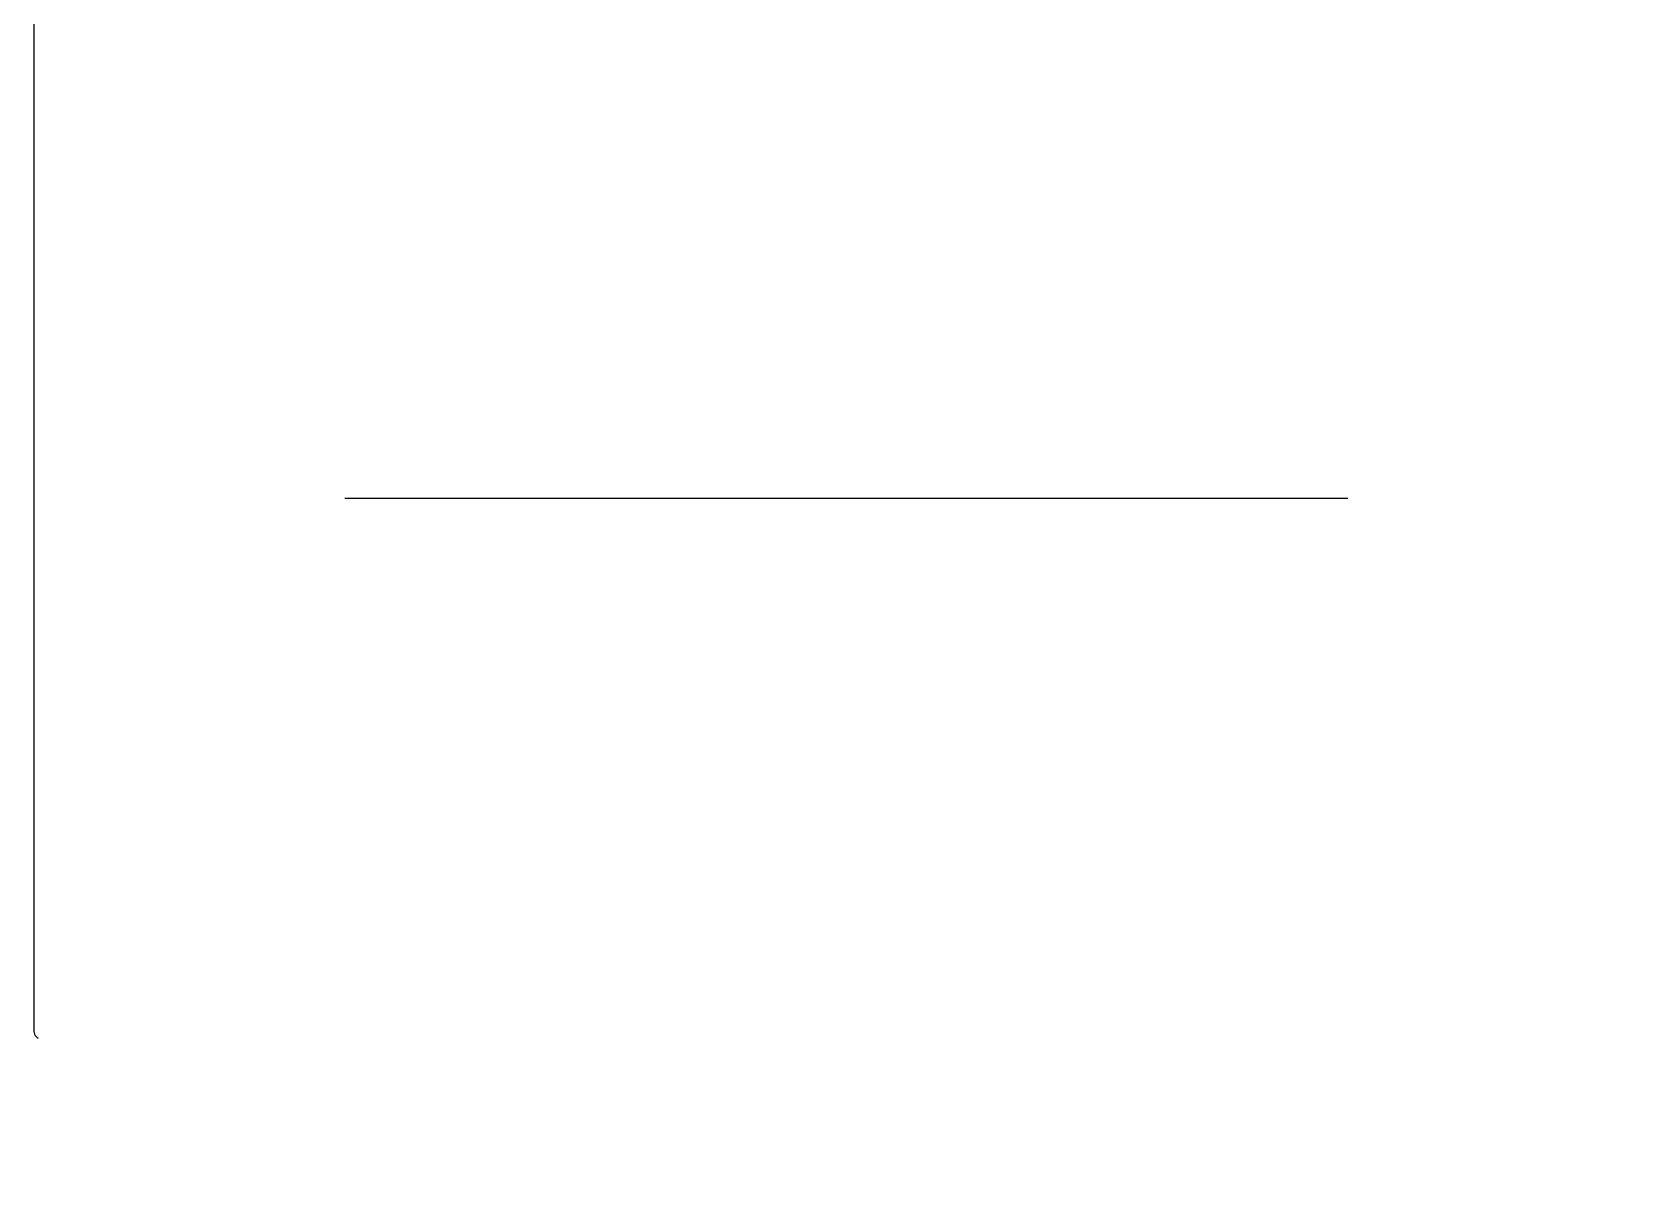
# Model space of a CAD drawing. Header units: millimetres. Extents: x 52750 to 60546, y 22244 to 27516.
# Drawn here: x 59615 to 60514, y 22244 to 22891 of the extents above; entities that cross this region are included whole.
import ezdxf

# ---------------------------------------------------------------- set-up
doc = ezdxf.new("R2010")
doc.units = ezdxf.units.MM

# ---------------------------------------------------------------- blocks, each defined once
blk = doc.blocks.new('Clinicians and patient chairs 27_dwgmodels.com')
at = {"color": 0}
for points in [[(-370.96, -189.71, 0, 0, 0), (-370.96, -339.2, 6.75, 6.75, 0)], [(-298.59, -191.16, 0, 0, 0), (-297.77, -532.73, 6.75, 6.75, 0)], [(-295.48, -191.16, 0, 0, 0), (-294.62, -532.73, 6.75, 6.75, 0)], [(-296.26, -532.74, 0, 0, 0), (-297.1, -192.54, 6.75, 6.75, 0)], [(-376.96, -330.11, 0, 0, 0), (-377.37, -242.14, 6.75, 6.75, 0)], [(374.97, -713.14, 0, 0, 0), (374.97, -241.81, 6.75, 6.75, 0)], [(-269.91, -247.98, 0, 0, 0), (-280.07, -349.88, 6.75, 6.75, 0)], [(-267.5, -246.75, 0, 0, 0), (-277.7, -348.93, 6.75, 6.75, 0)], [(-266.57, -249.25, 0, 0, 0), (-276.95, -351.34, 6.75, 6.75, 0)], [(281.39, -351.34, 0, 0, 0), (271.01, -249.25, 6.75, 6.75, 0)], [(271.94, -246.75, 0, 0, 0), (282.15, -348.93, 6.75, 6.75, 0)], [(284.51, -349.88, 0, 0, 0), (274.35, -247.98, 6.75, 6.75, 0)], [(-290.93, -258.66, 0, 0, 0), (-291.14, -333.37, 6.75, 6.75, 0)], [(-370.96, -278.69, 0, 0, 0), (-370.96, -328.54, 6.75, 6.75, 0)], [(-362.96, -303.67, 0, 0, 0), (-362.96, -339.2, 6.75, 6.75, 0)], [(-314.7, -303.67, 0, 0, 0), (-314.7, -362.54, 6.75, 6.75, 0)], [(-314.7, -303.67, 0, 0, 0), (-314.7, -362.54, 6.75, 6.75, 0)], [(292.73, -313.24, 0, 0, 0), (292.6, -319.85, 6.75, 6.75, 0)], [(-426.61, -321.44, 0, 0, 0), (-425.78, -320.01, 6.75, 6.75, 0)], [(-426.5, -321.25, 0, 0, 0), (-426.61, -321.44, 6.75, 6.75, 0)], [(-425.78, -322.86, 0, 0, 0), (-426.61, -321.44, 6.75, 6.75, 0)], [(-425.78, -322.87, 0, 0, 0), (-426.61, -321.44, 6.75, 6.75, 0)], [(-426.01, -322.47, 0, 0, 0), (-425.99, -322.51, 6.75, 6.75, 0)], [(-425.78, -320.01, 0, 0, 0), (-423.12, -320.01, 6.75, 6.75, 0)], [(-425.78, -322.87, 0, 0, 0), (-423.12, -322.87, 6.75, 6.75, 0)], [(-423.12, -320.01, 0, 0, 0), (-416.52, -320.01, 6.75, 6.75, 0)], [(-423.12, -322.87, 0, 0, 0), (-416.52, -322.87, 6.75, 6.75, 0)], [(-416.52, -320.01, 0, 0, 0), (-409.93, -320.01, 6.75, 6.75, 0)], [(-416.52, -322.87, 0, 0, 0), (-409.93, -322.87, 6.75, 6.75, 0)], [(-409.93, -320.01, 0, 0, 0), (-407.26, -320.01, 6.75, 6.75, 0)], [(-409.93, -322.87, 0, 0, 0), (-407.26, -322.87, 6.75, 6.75, 0)], [(-406.44, -321.44, 0, 0, 0), (-407.26, -320.01, 6.75, 6.75, 0)], [(-407.26, -322.87, 0, 0, 0), (-406.44, -321.44, 6.75, 6.75, 0)], [(292.43, -325.3, 0, 0, 0), (292.43, -330.11, 6.75, 6.75, 0)], [(292.6, -319.82, 0, 0, 0), (292.43, -325.29, 6.75, 6.75, 0)], [(-376.96, -330.11, 0, 0, 0), (-376.92, -362.54, 6.75, 6.75, 0)], [(-370.96, -328.54, 0, 0, 0), (-370.96, -329.59, 6.75, 6.75, 0)], [(-370.96, -329.59, 0, 0, 0), (-370.96, -329.91, 6.75, 6.75, 0)], [(-370.96, -329.91, 0, 0, 0), (-370.96, -339.2, 6.75, 6.75, 0)], [(-290.36, -342.5, 0, 0, 0), (-291.14, -333.37, 6.75, 6.75, 0)], [(292.43, -330.08, 0, 0, 0), (292.43, -368.83, 6.75, 6.75, 0)], [(292.43, -330.11, 0, 0, 0), (292.43, -341.94, 6.75, 6.75, 0)], [(-371.09, -339.2, 0, 0, 0), (-376.58, -339.2, 6.75, 6.75, 0)], [(-376.58, -362.54, 0, 0, 0), (-376.58, -339.2, 6.75, 6.75, 0)], [(-376.58, -339.2, 0, 0, 0), (-376.58, -362.54, 6.75, 6.75, 0)], [(-376.58, -339.2, 0, 0, 0), (-376.58, -362.54, 6.75, 6.75, 0)], [(-374.84, -339.2, 0, 0, 0), (-376.58, -339.2, 6.75, 6.75, 0)], [(-371.09, -339.2, 0, 0, 0), (-374.84, -339.2, 6.75, 6.75, 0)], [(-374.84, -339.2, 0, 0, 0), (-371.09, -339.2, 6.75, 6.75, 0)], [(-367.2, -339.2, 0, 0, 0), (-371.09, -339.2, 6.75, 6.75, 0)], [(-371.09, -339.2, 0, 0, 0), (-371.09, -362.54, 6.75, 6.75, 0)], [(-362.96, -339.2, 0, 0, 0), (-371.09, -339.2, 6.75, 6.75, 0)], [(-368.43, -339.2, 0, 0, 0), (-370.02, -339.2, 6.75, 6.75, 0)], [(-368.43, -339.2, 0, 0, 0), (-367.2, -339.2, 6.75, 6.75, 0)], [(-364.97, -339.2, 0, 0, 0), (-367.2, -339.2, 6.75, 6.75, 0)], [(-364.97, -339.2, 0, 0, 0), (-362.96, -339.2, 6.75, 6.75, 0)], [(-290.36, -342.5, 0, 0, 0), (-290.24, -343.91, 6.75, 6.75, 0)], [(-290.24, -343.91, 0, 0, 0), (-289.5, -352.96, 6.75, 6.75, 0)], [(292.43, -343.2, 0, 0, 0), (292.43, -341.94, 6.75, 6.75, 0)], [(292.43, -343.2, 0, 0, 0), (292.43, -344.97, 6.75, 6.75, 0)], [(-289.5, -352.96, 0, 0, 0), (-289.4, -354.38, 6.75, 6.75, 0)], [(-280.07, -349.88, 0, 0, 0), (-281.71, -366.56, 6.75, 6.75, 0)], [(-279.3, -365.33, 0, 0, 0), (-277.7, -348.93, 6.75, 6.75, 0)], [(-276.95, -351.34, 0, 0, 0), (-278.59, -367.79, 6.75, 6.75, 0)], [(283.05, -367.97, 0, 0, 0), (281.39, -351.34, 6.75, 6.75, 0)], [(283.78, -365.68, 0, 0, 0), (282.15, -348.93, 6.75, 6.75, 0)], [(286.15, -366.51, 0, 0, 0), (284.51, -349.88, 6.75, 6.75, 0)], [(-402.29, -362.94, 0, 0, 0), (-402.29, -369.28, 6.75, 6.75, 0)], [(-402.29, -362.54, 0, 0, 0), (-379.31, -362.54, 6.75, 6.75, 0)], [(-402.29, -362.94, 0, 0, 0), (-402.29, -362.54, 6.75, 6.75, 0)], [(-371.09, -362.54, 0, 0, 0), (-379.31, -362.54, 6.75, 6.75, 0)], [(-371.09, -362.54, 0, 0, 0), (-376.88, -362.54, 6.75, 6.75, 0)], [(-376.58, -362.54, 0, 0, 0), (-371.09, -362.54, 6.75, 6.75, 0)], [(-374.84, -362.54, 0, 0, 0), (-376.58, -362.54, 6.75, 6.75, 0)], [(-371.09, -362.54, 0, 0, 0), (-374.84, -362.54, 6.75, 6.75, 0)], [(-362.96, -362.54, 0, 0, 0), (-371.09, -362.54, 6.75, 6.75, 0)], [(-367.2, -362.54, 0, 0, 0), (-371.09, -362.54, 6.75, 6.75, 0)], [(-371.09, -684.22, 0, 0, 0), (-371.09, -362.54, 6.75, 6.75, 0)], [(-371.09, -684.22, 0, 0, 0), (-371.09, -362.54, 6.75, 6.75, 0)], [(-370.96, -362.54, 0, 0, 0), (-370.96, -532.73, 6.75, 6.75, 0)], [(-370.96, -362.54, 0, 0, 0), (-370.96, -368.67, 6.75, 6.75, 0)], [(-354.26, -362.54, 0, 0, 0), (-362.96, -362.54, 6.75, 6.75, 0)], [(-362.07, -362.54, 0, 0, 0), (-362.07, -522.89, 6.75, 6.75, 0)], [(-362.07, -362.54, 0, 0, 0), (-362.07, -532.73, 6.75, 6.75, 0)], [(-354.26, -684.22, 0, 0, 0), (-354.26, -362.54, 6.75, 6.75, 0)], [(-354.26, -684.22, 0, 0, 0), (-354.26, -362.54, 6.75, 6.75, 0)], [(-314.7, -684.22, 0, 0, 0), (-314.7, -362.54, 6.75, 6.75, 0)], [(-314.7, -684.22, 0, 0, 0), (-314.7, -362.54, 6.75, 6.75, 0)], [(-289.1, -354.86, 0, 0, 0), (-289.4, -354.38, 6.75, 6.75, 0)], [(-288.65, -355.56, 0, 0, 0), (-289.1, -354.86, 6.75, 6.75, 0)], [(-288.65, -355.56, 0, 0, 0), (-288.64, -532.73, 6.75, 6.75, 0)], [(-288.65, -363.03, 0, 0, 0), (-288.65, -393.94, 6.75, 6.75, 0)], [(-288.65, -363.03, 0, 0, 0), (-288.1, -363.38, 6.75, 6.75, 0)], [(292.42, -355.84, 0, 0, 0), (292.32, -355.99, 6.75, 6.75, 0)], [(292.32, -548.36, 0, 0, 0), (292.32, -355.99, 6.75, 6.75, 0)], [(292.32, -358.83, 0, 0, 0), (292.32, -355.99, 6.75, 6.75, 0)], [(292.32, -362.63, 0, 0, 0), (292.32, -358.83, 6.75, 6.75, 0)], [(292.32, -363.24, 0, 0, 0), (292.32, -362.63, 6.75, 6.75, 0)], [(-402.3, -373.87, 0, 0, 0), (-402.29, -369.28, 6.75, 6.75, 0)], [(-370.98, -368.68, 0, 0, 0), (-370.96, -374.22, 6.75, 6.75, 0)], [(-370.96, -374.28, 0, 0, 0), (-370.96, -368.67, 6.75, 6.75, 0)], [(-287.57, -363.46, 0, 0, 0), (-288.1, -363.38, 6.75, 6.75, 0)], [(-287.57, -363.46, 0, 0, 0), (-286.97, -363.55, 6.75, 6.75, 0)], [(-284.07, -365.13, 0, 0, 0), (-286.97, -363.55, 6.75, 6.75, 0)], [(-284.07, -365.13, 0, 0, 0), (-283.6, -365.39, 6.75, 6.75, 0)], [(-283.6, -365.39, 0, 0, 0), (-282.47, -365.98, 6.75, 6.75, 0)], [(-282.47, -365.98, 0, 0, 0), (-281.71, -366.56, 6.75, 6.75, 0)], [(-281.7, -366.56, 0, 0, 0), (-281.71, -366.56, 6.75, 6.75, 0)], [(-281.7, -366.56, 0, 0, 0), (-281.2, -366.42, 6.75, 6.75, 0)], [(-281.2, -366.42, 0, 0, 0), (-280.83, -366.3, 6.75, 6.75, 0)], [(-280.77, -366.28, 0, 0, 0), (-280.83, -366.3, 6.75, 6.75, 0)], [(-280.74, -455.52, 0, 0, 0), (-280.77, -366.02, 6.75, 6.75, 0)], [(-280.75, -366.27, 0, 0, 0), (-280.77, -366.28, 6.75, 6.75, 0)], [(-280.75, -366.27, 0, 0, 0), (-279.77, -365.61, 6.75, 6.75, 0)], [(-279.77, -365.61, 0, 0, 0), (-279.45, -365.39, 6.75, 6.75, 0)], [(-279.45, -365.39, 0, 0, 0), (-279.3, -365.33, 6.75, 6.75, 0)], [(-279.45, -365.39, 0, 0, 0), (-279.45, -455.32, 6.75, 6.75, 0)], [(-279.29, -365.39, 0, 0, 0), (-279.3, -365.33, 6.75, 6.75, 0)], [(-279.29, -365.39, 0, 0, 0), (-278.59, -367.79, 6.75, 6.75, 0)], [(-253.66, -367.79, 0, 0, 0), (-278.59, -367.79, 6.75, 6.75, 0)], [(-244.82, -367.79, 0, 0, 0), (-253.66, -367.79, 6.75, 6.75, 0)], [(-244.82, -367.79, 0, 0, 0), (-244.16, -367.79, 6.75, 6.75, 0)], [(-244.16, -367.79, 0, 0, 0), (-244.13, -367.79, 6.75, 6.75, 0)], [(115.29, -367.79, 0, 0, 0), (-244.13, -367.79, 6.75, 6.75, 0)], [(238.59, -367.79, 0, 0, 0), (115.29, -367.79, 6.75, 6.75, 0)], [(238.59, -367.79, 0, 0, 0), (247.76, -367.79, 6.75, 6.75, 0)], [(247.76, -367.79, 0, 0, 0), (248.45, -367.79, 6.75, 6.75, 0)], [(249.14, -367.79, 0, 0, 0), (248.45, -367.79, 6.75, 6.75, 0)], [(249.14, -367.79, 0, 0, 0), (257.08, -367.79, 6.75, 6.75, 0)], [(257.08, -367.79, 0, 0, 0), (282.37, -367.79, 6.75, 6.75, 0)], [(282.37, -455.32, 0, 0, 0), (282.37, -367.79, 6.75, 6.75, 0)], [(282.37, -367.79, 0, 0, 0), (283.05, -367.97, 6.75, 6.75, 0)], [(283.05, -367.95, 0, 0, 0), (283.05, -367.97, 6.75, 6.75, 0)], [(283.05, -367.95, 0, 0, 0), (283.37, -366.98, 6.75, 6.75, 0)], [(283.37, -366.98, 0, 0, 0), (283.71, -365.93, 6.75, 6.75, 0)], [(283.68, -455.52, 0, 0, 0), (283.71, -366.21, 6.75, 6.75, 0)], [(283.71, -365.93, 0, 0, 0), (283.78, -365.68, 6.75, 6.75, 0)], [(283.79, -365.68, 0, 0, 0), (283.78, -365.68, 6.75, 6.75, 0)], [(283.79, -365.68, 0, 0, 0), (284.97, -366.01, 6.75, 6.75, 0)], [(284.97, -366.01, 0, 0, 0), (285.4, -366.14, 6.75, 6.75, 0)], [(285.37, -455.32, 0, 0, 0), (285.4, -366.02, 6.75, 6.75, 0)], [(285.4, -366.14, 0, 0, 0), (286.15, -366.52, 6.75, 6.75, 0)], [(286.15, -366.52, 0, 0, 0), (286.76, -366.18, 6.75, 6.75, 0)], [(286.76, -366.18, 0, 0, 0), (287.52, -365.75, 6.75, 6.75, 0)], [(290.68, -363.97, 0, 0, 0), (287.52, -365.75, 6.75, 6.75, 0)], [(291.02, -363.96, 0, 0, 0), (290.68, -363.97, 6.75, 6.75, 0)], [(291.02, -363.96, 0, 0, 0), (291.46, -363.95, 6.75, 6.75, 0)], [(291.46, -363.95, 0, 0, 0), (291.62, -363.93, 6.75, 6.75, 0)], [(292.32, -363.46, 0, 0, 0), (291.62, -363.93, 6.75, 6.75, 0)], [(292.32, -363.46, 0, 0, 0), (292.32, -363.24, 6.75, 6.75, 0)], [(292.32, -395.5, 0, 0, 0), (292.32, -363.46, 6.75, 6.75, 0)], [(292.42, -397.33, 0, 0, 0), (292.43, -368.93, 6.75, 6.75, 0)], [(-402.3, -373.87, 0, 0, 0), (-402.29, -397.69, 6.75, 6.75, 0)], [(-370.96, -374.22, 0, 0, 0), (-370.96, -374.28, 6.75, 6.75, 0)], [(-370.96, -374.28, 0, 0, 0), (-370.96, -397.07, 6.75, 6.75, 0)], [(-402.29, -410.38, 0, 0, 0), (-402.29, -397.69, 6.75, 6.75, 0)], [(-370.96, -397.07, 0, 0, 0), (-370.96, -515.45, 6.75, 6.75, 0)], [(292.32, -455.32, 0, 0, 0), (292.32, -395.5, 6.75, 6.75, 0)], [(292.43, -713.14, 0, 0, 0), (292.42, -397.33, 6.75, 6.75, 0)], [(292.42, -397.33, 0, 0, 0), (292.42, -397.34, 6.75, 6.75, 0)], [(292.42, -397.34, 0, 0, 0), (292.42, -398.2, 6.75, 6.75, 0)], [(-402.31, -684.22, 0, 0, 0), (-402.29, -410.38, 6.75, 6.75, 0)], [(-280.74, -455.52, 0, 0, 0), (-280.7, -601.46, 6.75, 6.75, 0)], [(-279.45, -601.33, 0, 0, 0), (-279.45, -455.32, 6.75, 6.75, 0)], [(282.37, -601.33, 0, 0, 0), (282.37, -455.32, 6.75, 6.75, 0)], [(283.68, -455.52, 0, 0, 0), (283.64, -601.46, 6.75, 6.75, 0)], [(285.34, -601.33, 0, 0, 0), (285.37, -455.32, 6.75, 6.75, 0)], [(292.32, -528.23, 0, 0, 0), (292.32, -455.32, 6.75, 6.75, 0)], [(-288.64, -502.38, 0, 0, 0), (-288.64, -530.04, 6.75, 6.75, 0)], [(-370.96, -515.45, 0, 0, 0), (-371.09, -515.45, 6.75, 6.75, 0)], [(-370.96, -515.45, 0, 0, 0), (-370.96, -517.84, 6.75, 6.75, 0)], [(-370.96, -519.46, 0, 0, 0), (-370.96, -517.84, 6.75, 6.75, 0)], [(-370.96, -521.25, 0, 0, 0), (-370.96, -519.46, 6.75, 6.75, 0)], [(-370.96, -521.25, 0, 0, 0), (-370.96, -521.82, 6.75, 6.75, 0)], [(-370.96, -522.89, 0, 0, 0), (-370.96, -521.82, 6.75, 6.75, 0)], [(-370.96, -523.53, 0, 0, 0), (-370.96, -522.89, 6.75, 6.75, 0)], [(-370.96, -526.7, 0, 0, 0), (-370.96, -523.53, 6.75, 6.75, 0)], [(-370.96, -526.7, 0, 0, 0), (-370.96, -532.58, 6.75, 6.75, 0)], [(-370.96, -532.58, 0, 0, 0), (-370.96, -532.73, 6.75, 6.75, 0)], [(-370.96, -651.35, 0, 0, 0), (-370.96, -532.73, 6.75, 6.75, 0)], [(-370.96, -540.54, 0, 0, 0), (-370.96, -532.73, 6.75, 6.75, 0)], [(-362.07, -651.35, 0, 0, 0), (-362.07, -532.73, 6.75, 6.75, 0)], [(-297.77, -651.35, 0, 0, 0), (-297.77, -532.73, 6.75, 6.75, 0)], [(-296.26, -650.89, 0, 0, 0), (-296.26, -532.74, 6.75, 6.75, 0)], [(-294.62, -651.35, 0, 0, 0), (-294.62, -532.73, 6.75, 6.75, 0)], [(-288.64, -530.04, 0, 0, 0), (-288.64, -532.73, 6.75, 6.75, 0)], [(-288.64, -553.1, 0, 0, 0), (-288.64, -532.73, 6.75, 6.75, 0)], [(-288.64, -535.37, 0, 0, 0), (-288.64, -532.73, 6.75, 6.75, 0)], [(292.32, -548.36, 0, 0, 0), (292.32, -528.23, 6.75, 6.75, 0)], [(-370.96, -540.54, 0, 0, 0), (-370.96, -540.85, 6.75, 6.75, 0)], [(-370.96, -540.85, 0, 0, 0), (-370.96, -587.61, 6.75, 6.75, 0)], [(-288.64, -535.37, 0, 0, 0), (-288.64, -553.1, 6.75, 6.75, 0)], [(292.42, -553.4, 0, 0, 0), (292.32, -548.36, 6.75, 6.75, 0)], [(-288.86, -563.6, 0, 0, 0), (-288.64, -553.1, 6.75, 6.75, 0)], [(-288.86, -563.6, 0, 0, 0), (-289.49, -593.44, 6.75, 6.75, 0)], [(-370.96, -587.61, 0, 0, 0), (-370.96, -642.45, 6.75, 6.75, 0)], [(-289.81, -601.33, 0, 0, 0), (-289.49, -593.44, 6.75, 6.75, 0)], [(-290.24, -621.85, 0, 0, 0), (-289.81, -601.33, 6.75, 6.75, 0)], [(-280.67, -746.07, 0, 0, 0), (-280.7, -601.46, 6.75, 6.75, 0)], [(-279.45, -601.33, 0, 0, 0), (-279.45, -746.01, 6.75, 6.75, 0)], [(282.37, -713.14, 0, 0, 0), (282.37, -601.33, 6.75, 6.75, 0)], [(283.64, -601.46, 0, 0, 0), (283.63, -713.14, 6.75, 6.75, 0)], [(285.32, -713.14, 0, 0, 0), (285.34, -601.33, 6.75, 6.75, 0)], [(292.32, -601.33, 0, 0, 0), (292.32, -673.58, 6.75, 6.75, 0)], [(-290.24, -621.85, 0, 0, 0), (-290.24, -746.01, 6.75, 6.75, 0)], [(-370.96, -642.45, 0, 0, 0), (-370.96, -651.35, 6.75, 6.75, 0)], [(-370.96, -684.22, 0, 0, 0), (-370.96, -651.35, 6.75, 6.75, 0)], [(-370.96, -652.14, 0, 0, 0), (-370.96, -651.35, 6.75, 6.75, 0)], [(-370.96, -656.98, 0, 0, 0), (-370.96, -652.14, 6.75, 6.75, 0)], [(-370.96, -656.98, 0, 0, 0), (-370.96, -659.76, 6.75, 6.75, 0)], [(-370.96, -659.76, 0, 0, 0), (-370.96, -660.4, 6.75, 6.75, 0)], [(-362.07, -684.22, 0, 0, 0), (-362.07, -651.35, 6.75, 6.75, 0)], [(-297.77, -651.35, 0, 0, 0), (-298.59, -855.44, 6.75, 6.75, 0)], [(-297.1, -854.17, 0, 0, 0), (-296.26, -650.89, 6.75, 6.75, 0)], [(-294.62, -651.35, 0, 0, 0), (-295.48, -855.44, 6.75, 6.75, 0)], [(-371.09, -667.85, 0, 0, 0), (-370.96, -667.85, 6.75, 6.75, 0)], [(-370.96, -667.85, 0, 0, 0), (-371.09, -667.85, 6.75, 6.75, 0)], [(-370.96, -660.4, 0, 0, 0), (-370.96, -661.25, 6.75, 6.75, 0)], [(-370.96, -662.09, 0, 0, 0), (-370.96, -661.25, 6.75, 6.75, 0)], [(-370.96, -662.09, 0, 0, 0), (-370.96, -664.42, 6.75, 6.75, 0)], [(-370.96, -664.42, 0, 0, 0), (-370.96, -665.45, 6.75, 6.75, 0)], [(-370.96, -667.85, 0, 0, 0), (-370.96, -665.45, 6.75, 6.75, 0)], [(-370.96, -684.22, 0, 0, 0), (-370.96, -667.85, 6.75, 6.75, 0)], [(-362.07, -684.22, 0, 0, 0), (-362.07, -660.4, 6.75, 6.75, 0)], [(-402.31, -684.22, 0, 0, 0), (-379.31, -684.22, 6.75, 6.75, 0)], [(-371.09, -684.22, 0, 0, 0), (-379.31, -684.22, 6.75, 6.75, 0)], [(-377.14, -827.14, 0, 0, 0), (-377.05, -684.22, 6.75, 6.75, 0)], [(-371.09, -684.22, 0, 0, 0), (-377.05, -684.22, 6.75, 6.75, 0)], [(-376.58, -707.56, 0, 0, 0), (-376.58, -684.22, 6.75, 6.75, 0)], [(-374.84, -684.22, 0, 0, 0), (-376.58, -684.22, 6.75, 6.75, 0)], [(-376.58, -684.22, 0, 0, 0), (-371.09, -684.22, 6.75, 6.75, 0)], [(-374.84, -684.22, 0, 0, 0), (-371.09, -684.22, 6.75, 6.75, 0)], [(-362.96, -684.22, 0, 0, 0), (-371.09, -684.22, 6.75, 6.75, 0)], [(-362.96, -684.22, 0, 0, 0), (-371.09, -684.22, 6.75, 6.75, 0)], [(-371.09, -707.56, 0, 0, 0), (-371.09, -684.22, 6.75, 6.75, 0)], [(-362.96, -684.22, 0, 0, 0), (-354.26, -684.22, 6.75, 6.75, 0)], [(-362.96, -684.22, 0, 0, 0), (-354.26, -684.22, 6.75, 6.75, 0)], [(-314.7, -743.09, 0, 0, 0), (-314.7, -684.22, 6.75, 6.75, 0)], [(-314.7, -743.09, 0, 0, 0), (-314.7, -684.22, 6.75, 6.75, 0)], [(-376.58, -707.56, 0, 0, 0), (-374.84, -707.56, 6.75, 6.75, 0)], [(-376.58, -707.56, 0, 0, 0), (-371.09, -707.56, 6.75, 6.75, 0)], [(-376.58, -707.56, 0, 0, 0), (-371.09, -707.56, 6.75, 6.75, 0)], [(-374.84, -707.56, 0, 0, 0), (-371.09, -707.56, 6.75, 6.75, 0)], [(-373.63, -749.33, 0, 0, 0), (-373.63, -707.56, 6.75, 6.75, 0)], [(-362.96, -707.56, 0, 0, 0), (-371.09, -707.56, 6.75, 6.75, 0)], [(-362.96, -707.56, 0, 0, 0), (-371.09, -707.56, 6.75, 6.75, 0)], [(-370.96, -856.89, 0, 0, 0), (-370.96, -707.56, 6.75, 6.75, 0)], [(-370.96, -754.12, 0, 0, 0), (-370.96, -707.56, 6.75, 6.75, 0)], [(-362.96, -743.09, 0, 0, 0), (-362.96, -707.56, 6.75, 6.75, 0)], [(-362.96, -743.09, 0, 0, 0), (-362.96, -707.56, 6.75, 6.75, 0)], [(-40.96, -718.25, 0, 0, 0), (-21.92, -713.14, 6.75, 6.75, 0)], [(-21.92, -713.14, 0, 0, 0), (403.27, -713.14, 6.75, 6.75, 0)], [(-21.92, -713.14, 0, 0, 0), (402.85, -713.14, 6.75, 6.75, 0)], [(403.27, -713.14, 0, 0, 0), (422.31, -718.25, 6.75, 6.75, 0)], [(-54.9, -732.19, 0, 0, 0), (-40.96, -718.25, 6.75, 6.75, 0)], [(422.31, -718.25, 0, 0, 0), (436.25, -732.19, 6.75, 6.75, 0)], [(-45.79, -737.45, 0, 0, 0), (-35.7, -727.36, 6.75, 6.75, 0)], [(-35.7, -727.36, 0, 0, 0), (-20.58, -723.3, 6.75, 6.75, 0)], [(-20.58, -723.3, 0, 0, 0), (401.93, -723.3, 6.75, 6.75, 0)], [(401.93, -723.3, 0, 0, 0), (417.05, -727.36, 6.75, 6.75, 0)], [(417.05, -727.36, 0, 0, 0), (427.14, -737.45, 6.75, 6.75, 0)], [(-60, -751.24, 0, 0, 0), (-54.9, -732.19, 6.75, 6.75, 0)], [(-49.84, -752.58, 0, 0, 0), (-45.79, -737.45, 6.75, 6.75, 0)], [(427.14, -737.45, 0, 0, 0), (431.19, -752.58, 6.75, 6.75, 0)], [(436.25, -732.19, 0, 0, 0), (441.35, -751.24, 6.75, 6.75, 0)], [(-377.09, -752.3, 0, 0, 0), (-373.63, -749.33, 6.75, 6.75, 0)], [(-362.96, -743.09, 0, 0, 0), (-314.7, -743.09, 6.75, 6.75, 0)], [(-362.96, -743.09, 0, 0, 0), (-314.7, -743.09, 6.75, 6.75, 0)], [(-362.07, -855.44, 0, 0, 0), (-362.07, -743.09, 6.75, 6.75, 0)], [(-362.07, -855.44, 0, 0, 0), (-362.07, -743.09, 6.75, 6.75, 0)], [(-290.24, -746.01, 0, 0, 0), (-290.24, -859.12, 6.75, 6.75, 0)], [(-280.67, -746.07, 0, 0, 0), (-280.66, -859.15, 6.75, 6.75, 0)], [(-279.45, -746.01, 0, 0, 0), (-279.45, -859.12, 6.75, 6.75, 0)], [(-370.96, -754.12, 0, 0, 0), (-370.96, -801.84, 6.75, 6.75, 0)], [(-60, -922.69, 0, 0, 0), (-60, -751.24, 6.75, 6.75, 0)], [(-49.84, -921.35, 0, 0, 0), (-49.84, -752.58, 6.75, 6.75, 0)], [(431.19, -921.35, 0, 0, 0), (431.19, -752.58, 6.75, 6.75, 0)], [(441.35, -922.69, 0, 0, 0), (441.35, -751.24, 6.75, 6.75, 0)], [(-370.96, -801.84, 0, 0, 0), (-370.96, -826.63, 6.75, 6.75, 0)], [(-377.16, -855.15, 0, 0, 0), (-377.14, -827.14, 6.75, 6.75, 0)], [(-370.96, -826.63, 0, 0, 0), (-370.96, -828.05, 6.75, 6.75, 0)], [(-370.96, -828.05, 0, 0, 0), (-370.96, -854.64, 6.75, 6.75, 0)], [(-377.16, -855.15, 0, 0, 0), (-379.63, -865.2, 6.75, 6.75, 0)], [(-370.96, -854.93, 0, 0, 0), (-373.47, -863.46, 6.75, 6.75, 0)], [(-370.96, -854.64, 0, 0, 0), (-370.96, -854.93, 6.75, 6.75, 0)], [(-370.96, -854.93, 0, 0, 0), (-370.96, -856.32, 6.75, 6.75, 0)], [(-370.96, -856.89, 0, 0, 0), (-370.96, -854.93, 6.75, 6.75, 0)], [(-370.96, -854.93, 0, 0, 0), (-370.96, -856.89, 6.75, 6.75, 0)], [(-370.96, -856.89, 0, 0, 0), (-364.61, -875.94, 6.75, 6.75, 0)], [(-365.52, -873.21, 0, 0, 0), (-370.96, -856.89, 6.75, 6.75, 0)], [(-362.07, -855.44, 0, 0, 0), (-357.58, -868.91, 6.75, 6.75, 0)], [(-362.07, -855.44, 0, 0, 0), (-357.58, -868.91, 6.75, 6.75, 0)], [(-298.52, -872.52, 0, 0, 0), (-298.59, -855.44, 6.75, 6.75, 0)], [(-297.02, -870.97, 0, 0, 0), (-297.1, -854.17, 6.75, 6.75, 0)], [(-295.48, -871.47, 0, 0, 0), (-295.48, -855.44, 6.75, 6.75, 0)], [(-384.2, -872.79, 0, 0, 0), (-379.63, -865.2, 6.75, 6.75, 0)], [(-376.26, -868.19, 0, 0, 0), (-373.47, -863.46, 6.75, 6.75, 0)], [(-290.24, -884.15, 0, 0, 0), (-290.24, -859.12, 6.75, 6.75, 0)], [(-280.62, -883.94, 0, 0, 0), (-280.66, -859.15, 6.75, 6.75, 0)], [(-279.45, -859.12, 0, 0, 0), (-279.45, -884.15, 6.75, 6.75, 0)], [(-390.57, -876.27, 0, 0, 0), (-384.2, -872.79, 6.75, 6.75, 0)], [(-382.89, -870.61, 0, 0, 0), (-381.6, -870.2, 6.75, 6.75, 0)], [(-381.6, -870.2, 0, 0, 0), (-376.26, -868.19, 6.75, 6.75, 0)], [(-344.12, -873.4, 0, 0, 0), (-357.58, -868.91, 6.75, 6.75, 0)], [(-344.12, -873.4, 0, 0, 0), (-357.58, -868.91, 6.75, 6.75, 0)], [(-344.12, -873.4, 0, 0, 0), (-315.25, -873.4, 6.75, 6.75, 0)], [(-344.12, -873.4, 0, 0, 0), (-315.25, -873.4, 6.75, 6.75, 0)], [(-315.25, -873.4, 0, 0, 0), (-298.52, -872.52, 6.75, 6.75, 0)], [(-315.25, -873.4, 0, 0, 0), (-298.52, -872.52, 6.75, 6.75, 0)], [(-298.52, -872.52, 0, 0, 0), (-298.07, -876.73, 6.75, 6.75, 0)], [(-296.53, -875.17, 0, 0, 0), (-297.02, -870.97, 6.75, 6.75, 0)], [(-296.22, -877.63, 0, 0, 0), (-296.53, -875.17, 6.75, 6.75, 0)], [(-295.48, -871.47, 0, 0, 0), (-295.01, -875.56, 6.75, 6.75, 0)], [(-295.01, -875.56, 0, 0, 0), (-294.67, -878.96, 6.75, 6.75, 0)], [(-448.64, -880.05, 0, 0, 0), (-451.14, -879.9, 6.75, 6.75, 0)], [(-448.64, -880.05, 0, 0, 0), (-432.06, -880.63, 6.75, 6.75, 0)], [(-415.54, -879.8, 0, 0, 0), (-432.06, -880.63, 6.75, 6.75, 0)], [(-415.48, -879.79, 0, 0, 0), (-415.68, -879.8, 6.75, 6.75, 0)], [(-415.01, -879.74, 0, 0, 0), (-415.48, -879.79, 6.75, 6.75, 0)], [(-415.01, -879.74, 0, 0, 0), (-390.57, -876.27, 6.75, 6.75, 0)], [(-345.56, -882.29, 0, 0, 0), (-364.61, -875.94, 6.75, 6.75, 0)], [(-345.56, -882.29, 0, 0, 0), (-364.61, -875.94, 6.75, 6.75, 0)], [(-364.61, -875.94, 0, 0, 0), (-345.56, -882.29, 6.75, 6.75, 0)], [(-345.56, -882.29, 0, 0, 0), (-313.81, -882.29, 6.75, 6.75, 0)], [(-313.81, -882.29, 0, 0, 0), (-297.64, -880.57, 6.75, 6.75, 0)], [(-313.81, -882.29, 0, 0, 0), (-297.64, -880.57, 6.75, 6.75, 0)], [(-313.81, -882.29, 0, 0, 0), (-297.64, -880.57, 6.75, 6.75, 0)], [(-298.07, -876.73, 0, 0, 0), (-297.74, -879.62, 6.75, 6.75, 0)], [(-297.64, -880.57, 0, 0, 0), (-297.74, -879.62, 6.75, 6.75, 0)], [(-297.64, -880.57, 0, 0, 0), (-296.11, -878.59, 6.75, 6.75, 0)], [(-296.11, -878.58, 0, 0, 0), (-296.22, -877.63, 6.75, 6.75, 0)], [(-296.11, -878.59, 0, 0, 0), (-296.11, -878.58, 6.75, 6.75, 0)], [(-294.61, -879.9, 0, 0, 0), (-296.11, -878.59, 6.75, 6.75, 0)], [(-294.57, -879.93, 0, 0, 0), (-294.67, -878.96, 6.75, 6.75, 0)], [(-294.57, -879.93, 0, 0, 0), (-294.62, -879.88, 6.75, 6.75, 0)], [(-294.57, -879.93, 0, 0, 0), (-294.61, -879.9, 6.75, 6.75, 0)], [(-294.57, -879.93, 0, 0, 0), (-294.61, -879.9, 6.75, 6.75, 0)], [(-294.57, -879.93, 0, 0, 0), (-294.61, -879.9, 6.75, 6.75, 0)], [(-290.24, -876.3, 0, 0, 0), (-294.57, -879.93, 6.75, 6.75, 0)], [(-294.57, -879.93, 0, 0, 0), (-290.24, -876.3, 6.75, 6.75, 0)], [(-286.97, -893.96, 0, 0, 0), (-290.24, -884.15, 6.75, 6.75, 0)], [(-286.97, -893.96, 0, 0, 0), (-290.24, -884.15, 6.75, 6.75, 0)], [(-290.24, -884.15, 0, 0, 0), (-286.97, -893.96, 6.75, 6.75, 0)], [(-280.62, -883.94, 0, 0, 0), (-280.56, -893.05, 6.75, 6.75, 0)], [(-279.45, -884.15, 0, 0, 0), (-279.45, -893.96, 6.75, 6.75, 0)], [(-280.62, -895.93, 0, 0, 0), (-280.56, -893.05, 6.75, 6.75, 0)], [(-279.45, -893.96, 0, 0, 0), (-279.45, -886.25, 6.75, 6.75, 0)], [(-286.97, -893.96, 0, 0, 0), (-282.36, -896.48, 6.75, 6.75, 0)], [(-280.63, -895.93, 0, 0, 0), (-282.36, -896.48, 6.75, 6.75, 0)], [(-282.36, -896.48, 0, 0, 0), (-282.37, -896.48, 6.75, 6.75, 0)], [(-280.63, -895.93, 0, 0, 0), (-281.17, -896.1, 6.75, 6.75, 0)], [(-280.63, -895.93, 0, 0, 0), (-279.45, -897.22, 6.75, 6.75, 0)], [(-279.45, -893.96, 0, 0, 0), (-279.45, -897.22, 6.75, 6.75, 0)], [(-279.45, -893.96, 0, 0, 0), (-279.45, -897.22, 6.75, 6.75, 0)], [(-244.16, -897.22, 0, 0, 0), (-279.45, -897.22, 6.75, 6.75, 0)], [(-244.16, -897.22, 0, 0, 0), (-279.45, -897.22, 6.75, 6.75, 0)], [(-244.16, -897.22, 0, 0, 0), (-60, -897.22, 6.75, 6.75, 0)], [(-244.16, -897.22, 0, 0, 0), (-60, -897.22, 6.75, 6.75, 0)], [(-54.9, -941.74, 0, 0, 0), (-60, -922.69, 6.75, 6.75, 0)], [(-45.79, -936.48, 0, 0, 0), (-49.84, -921.35, 6.75, 6.75, 0)], [(431.19, -921.35, 0, 0, 0), (427.14, -936.48, 6.75, 6.75, 0)], [(441.35, -922.69, 0, 0, 0), (436.25, -941.74, 6.75, 6.75, 0)], [(-35.7, -946.58, 0, 0, 0), (-45.79, -936.48, 6.75, 6.75, 0)], [(427.14, -936.48, 0, 0, 0), (417.05, -946.58, 6.75, 6.75, 0)], [(-40.96, -955.69, 0, 0, 0), (-54.9, -941.74, 6.75, 6.75, 0)], [(-20.58, -950.63, 0, 0, 0), (-35.7, -946.58, 6.75, 6.75, 0)], [(417.05, -946.58, 0, 0, 0), (401.93, -950.63, 6.75, 6.75, 0)], [(436.25, -941.74, 0, 0, 0), (422.31, -955.69, 6.75, 6.75, 0)], [(-21.92, -960.79, 0, 0, 0), (-40.96, -955.69, 6.75, 6.75, 0)], [(401.93, -950.63, 0, 0, 0), (-20.58, -950.63, 6.75, 6.75, 0)], [(422.31, -955.69, 0, 0, 0), (403.27, -960.79, 6.75, 6.75, 0)], [(403.27, -960.79, 0, 0, 0), (-21.92, -960.79, 6.75, 6.75, 0)], [(-21.92, -960.79, 0, 0, 0), (-21.92, -960.79, 6.75, 6.75, 0)], [(402.85, -960.79, 0, 0, 0), (-21.92, -960.79, 6.75, 6.75, 0)]]:
    blk.add_lwpolyline(points, format="xyseb", dxfattribs=at)
for points in [[(-453.59, -189.5), (-453.59, -874.51)], [(-279.45, -577.45), (282.37, -577.45)]]:
    blk.add_lwpolyline(points, dxfattribs=at)
blk.add_arc((-448.33, -875.37), 5.32, 170.73051, 238.2165, dxfattribs=at)

msp = doc.modelspace()

# ---------------------------------------------------------------- block references
at = {"color": 0}
msp.add_blockref('Clinicians and patient chairs 27_dwgmodels.com', (60069.31, 23207.93), dxfattribs=at)

doc.saveas('drawing.dxf')
